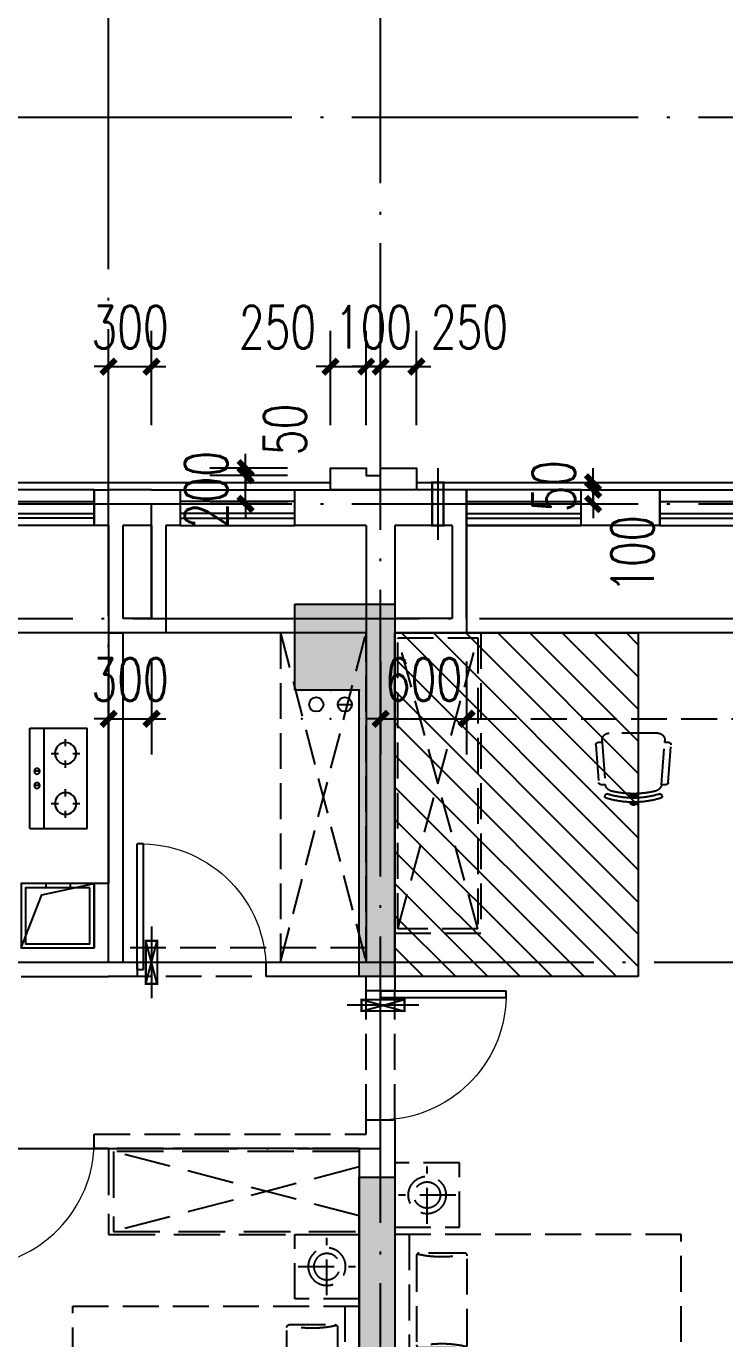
# Model space of a CAD drawing. Extents: x 41972 to 370663, y -1070170 to -109687.
# Drawn here: x 265722 to 270601, y -128015 to -118851 of the extents above; entities that cross this region are included whole.
import ezdxf
from ezdxf.xclip import XClip

# ---------------------------------------------------------------- set-up
doc = ezdxf.new("R2010")
doc.units = 0
doc.header["$LTSCALE"] = 1000
doc.header["$MEASUREMENT"] = 0
doc.header["$XCLIPFRAME"] = 0
for name, pattern in [('110-bz$0$DASH', [0.35, 0.25, -0.1]), ('130-bz$0$DASH', [0.35, 0.25, -0.1]), ('CG-BZC$0$DASH', [0.35, 0.25, -0.1]), ('DASH', [0.35, 0.25, -0.1]), ('DOTE', [2.42, 2, -0.2, 0.02, -0.2])]:
    doc.linetypes.add(name, pattern=pattern)
doc.layers.get('Defpoints').update_dxf_attribs({"color": 250})
for name, color, linetype in [('110-bz$0$A-FURN_家具', 251, 'Continuous'), ('110-bz$0$A-WALL-墙', 4, 'Continuous'), ('110-bz$0$A-WINDOW-门窗', 2, 'Continuous'), ('110-bz$0$A-填充', 8, 'Continuous'), ('110-bz$0$A-家具', 8, '110-bz$0$DASH'), ('110-bz$0$A-排烟道', 8, 'Continuous'), ('110-bz$0$A-栏杆、扶手', 163, 'Continuous'), ('110-bz$0$A-洁具及厨具', 157, 'Continuous'), ('130-bz$0$A-FURN_家具', 251, 'Continuous'), ('A-COLUMN_结构柱', 4, 'Continuous'), ('A-DOTE_轴线', 215, 'DOTE'), ('A-METAL_金属构件', 137, 'Continuous'), ('A-OVER_看线', 253, 'Continuous'), ('A-PUB_DIM_细部尺寸', 64, 'Continuous'), ('A-PUB_HATCH_柱填充', 9, 'Continuous'), ('A-WALL-墙', 4, 'Continuous'), ('A-套管', 140, 'Continuous'), ('A-投影线', 5, 'DASH'), ('CG-BZC$0$A-套管', 140, 'Continuous'), ('SG-BZC$0$A-立管', 6, 'Continuous'), ('WALL', 9, 'Continuous')]:
    doc.layers.add(name, color=color, linetype=linetype)
doc.styles.add('_TCH_DIM_T3', font='SIMPLEX', dxfattribs={"width": 0.705882, "bigfont": 'GBCBIG.shx'})
doc.dimstyles.new('_TCH_ARCH&&100', dxfattribs={"dimtxt": 297.5, "dimasz": 100, "dimexe": 250, "dimexo": 300, "dimgap": 126.25, "dimtad": 1, "dimdec": 0, "dimzin": 0, "dimdsep": 46, "dimtxsty": '_TCH_DIM_T3', "dimblk": 'ARCHTICK', "dimcen": 0.09, "dimclrt": 7, "dimazin": 2, "dimtfac": 1, "dimtdec": 0, "dimtix": 1, "dimtmove": 2, "dimatfit": 3, "dimfxl": 100, "dimtolj": 1, "dimtzin": 0, "dimarcsym": 0})

# ---------------------------------------------------------------- blocks, each defined once
blk = doc.blocks.new('110-bz$0$A-Kitchen-111')
at = {"layer": '110-bz$0$A-排烟道'}
for p, q in [((420, 335), (450, 335)), ((420, 165), (450, 165))]:
    blk.add_line(p, q, dxfattribs=at)
for points in [[(450, 0), (450, 510), (0, 510), (0, 0)], [(420, 30), (420, 480), (30, 480), (30, 30)]]:
    blk.add_lwpolyline(points, close=True, dxfattribs=at)
blk.add_lwpolyline([(0, 510), (371.7, 366.1), (450, 0)], dxfattribs=at)
blk = doc.blocks.new('110-bz$0$椅子')
at = {"layer": '110-bz$0$A-家具'}
for p, q in [((-359.5, 196.8), (-64.5, 218.4)), ((-491.9, -20.4), (-491.9, 20.4)), ((-482, -21.8), (-482, 21.8)), ((-452.2, -21.8), (-452.2, 21.8)), ((-442.3, -21.8), (-442.3, 21.8)), ((-432.4, -21.8), (-432.4, 21.8)), ((-64.5, -218.4), (-359.5, -196.8))]:
    blk.add_line(p, q, dxfattribs=at)
blk.add_lwpolyline([(-453, -193, -0.066975), (-482, -21.8), (-485.6, -21.8, -0.414214), (-500.5, -6.9), (-500.5, 6.9, -0.414214), (-485.6, 21.8), (-482, 21.8, -0.066975), (-453, 193, -0.418751), (-440.5, 199.5), (-431.1, 196.4, -0.40962), (-424.7, 184.1, 0.066511), (-452.2, 21.8), (-422.5, 21.8, -0.047157), (-406.6, 147.3, -0.296404), (-360.6, 196.7), (-359.5, 196.8), (-359.5, 227.7, -0.392979), (-345.7, 242.6), (-80.5, 262, -0.435772), (-64.5, 247.1), (-64.5, 218.4), (-53.2, 219.2, -0.435772), (0, 169.8), (0, -169.8, -0.435772), (-53.2, -219.2), (-64.5, -218.4), (-64.5, -247.1, -0.435772), (-80.5, -262), (-345.7, -242.6, -0.392979), (-359.5, -227.7), (-359.5, -196.8), (-360.6, -196.7, -0.295153), (-406.6, -147.3, -0.047157), (-422.5, -21.8), (-452.2, -21.8, 0.066511), (-424.7, -184.1, -0.409629), (-431.1, -196.4), (-440.5, -199.5, -0.418751), (-453, -193)], format="xyb", dxfattribs=at)
for centre, radius, start, end in [((168.7, 0), 651, 178.07976, 181.92024), ((168.7, 0), 621.3, 177.98778, 182.01222), ((249.1, 0), 672, 178.13966, 181.86034)]:
    blk.add_arc(centre, radius, start, end, dxfattribs=at)
blk = doc.blocks.new('110-bz$0$A$C642F243C')
at = {"layer": '110-bz$0$A-FURN_家具', "linetype": '110-bz$0$DASH'}
for p, q in [((0, 600), (1300, 600)), ((0, 0), (0, 600)), ((1300, 600), (1300, 0)), ((20, 580), (1280, 580)), ((20, 20), (20, 580)), ((20, 580), (1280, 20)), ((20, 20), (1280, 580)), ((1280, 580), (1280, 20)), ((1300, 0), (0, 0)), ((1280, 20), (20, 20))]:
    blk.add_line(p, q, dxfattribs=at)
blk = doc.blocks.new('110-bz$0$A$C6CFE1F46')
at = {"layer": '110-bz$0$A-FURN_家具', "linetype": '110-bz$0$DASH'}
for p, q in [((600, 2100), (0, 2100)), ((0, 2100), (0, 0)), ((580, 2066.2), (20, 2066.2)), ((20, 2066.2), (20, 33.8)), ((580, 33.8), (20, 2066.2)), ((20, 33.8), (580, 2066.2)), ((580, 33.8), (580, 2066.2)), ((600, 0), (600, 2100)), ((20, 33.8), (580, 33.8)), ((0, 0), (600, 0))]:
    blk.add_line(p, q, dxfattribs=at)
blk = doc.blocks.new('110-bz$0$A-Kitchen-1')
at = {"layer": '110-bz$0$A-洁具及厨具'}
for p, q in [((-350, -100), (350, -100)), ((-350, -500), (-350, -100)), ((-175, -200), (-175, -150)), ((175, -200), (175, -150)), ((350, -500), (350, -100)), ((-275, -250), (-225, -250)), ((-125, -250), (-75, -250)), ((75, -250), (125, -250)), ((225, -250), (275, -250)), ((-175, -350), (-175, -300)), ((175, -350), (175, -300)), ((-350, -400), (350, -400)), ((-50, -430), (-50, -470)), ((50, -430), (50, -470)), ((-350, -500), (350, -500))]:
    blk.add_line(p, q, dxfattribs=at)
for centre, radius in [((-175, -250), 75), ((175, -250), 75), ((-50, -450), 20), ((50, -450), 20)]:
    blk.add_circle(centre, radius, dxfattribs=at)
blk = doc.blocks.new('130-bz$0$A$C15F22F64')
at = {"layer": '130-bz$0$A-FURN_家具', "linetype": '130-bz$0$DASH'}
for p, q in [((450, 0), (0, 0)), ((0, 0), (0, -450)), ((450, -450), (450, 0)), ((225, -425), (225, -25)), ((425, -225), (25, -225)), ((0, -450), (450, -450)), ((2000, -500), (0, -500)), ((0, -500), (0, -2300)), ((100, -500), (100, -2300)), ((2000, -2300), (2000, -500)), ((485.6, -630), (170, -630)), ((485.6, -630), (170, -630)), ((485.6, -630), (170, -630)), ((150, -650), (150, -1270)), ((150, -650), (150, -1270)), ((150, -650), (150, -1270)), ((505.6, -1270), (505.6, -650)), ((505.6, -1270), (505.6, -650)), ((505.6, -1270), (505.6, -650)), ((170, -1290), (485.6, -1290)), ((170, -1290), (485.6, -1290)), ((170, -1290), (485.6, -1290)), ((150, -1530), (150, -2150)), ((150, -1530), (150, -2150)), ((150, -1530), (150, -2150)), ((485.6, -1510), (170, -1510)), ((485.6, -1510), (170, -1510)), ((485.6, -1510), (170, -1510)), ((505.6, -2150), (505.6, -1530)), ((505.6, -2150), (505.6, -1530)), ((505.6, -2150), (505.6, -1530)), ((170, -2170), (485.6, -2170)), ((170, -2170), (485.6, -2170)), ((170, -2170), (485.6, -2170)), ((0, -2300), (2000, -2300)), ((450, -2350), (0, -2350)), ((0, -2350), (0, -2800)), ((225, -2375), (225, -2775)), ((450, -2800), (450, -2350)), ((425, -2575), (25, -2575)), ((0, -2800), (450, -2800))]:
    blk.add_line(p, q, dxfattribs=at)
for centre, radius in [((225, -225), 130.9), ((225, -225), 91.6), ((225, -2575), 130.9), ((225, -2575), 91.6)]:
    blk.add_circle(centre, radius, dxfattribs=at)
for centre, radius, start, end in [((170, -650), 20, 90, 180), ((170, -650), 20, 90, 180), ((170, -650), 20, 90, 180), ((327.8, 112.4), 767.7, 257.05826, 282.94174), ((327.8, 112.4), 767.7, 257.05826, 282.94174), ((327.8, 112.4), 767.7, 257.05826, 282.94174), ((485.6, -650), 20, 0, 90), ((485.6, -650), 20, 0, 90), ((485.6, -650), 20, 0, 90), ((170, -1270), 20, 180, 270), ((170, -1270), 20, 180, 270), ((170, -1270), 20, 180, 270), ((327.8, -2032.4), 767.7, 77.05826, 102.94174), ((327.8, -2032.4), 767.7, 77.05826, 102.94174), ((327.8, -2032.4), 767.7, 77.05826, 102.94174), ((485.6, -1270), 20, 270, 0), ((485.6, -1270), 20, 270, 0), ((485.6, -1270), 20, 270, 0), ((170, -1530), 20, 90, 180), ((170, -1530), 20, 90, 180), ((170, -1530), 20, 90, 180), ((327.8, -767.6), 767.7, 257.05826, 282.94174), ((327.8, -767.6), 767.7, 257.05826, 282.94174), ((327.8, -767.6), 767.7, 257.05826, 282.94174), ((485.6, -1530), 20, 0, 90), ((485.6, -1530), 20, 0, 90), ((485.6, -1530), 20, 0, 90), ((170, -2150), 20, 180, 270), ((170, -2150), 20, 180, 270), ((170, -2150), 20, 180, 270), ((327.8, -2912.4), 767.7, 77.05826, 102.94174), ((327.8, -2912.4), 767.7, 77.05826, 102.94174), ((327.8, -2912.4), 767.7, 77.05826, 102.94174), ((485.6, -2150), 20, 270, 0), ((485.6, -2150), 20, 270, 0), ((485.6, -2150), 20, 270, 0)]:
    blk.add_arc(centre, radius, start, end, dxfattribs=at)
blk = doc.blocks.new('110-bz$0$$DorLib2D$00000001')
for p, q in [((0.45, 0.975), (0.5, 0.975)), ((0.45, 0), (0.45, 0.975)), ((0.5, 0), (0.5, 0.975)), ((0.5, 0), (0.45, 0))]:
    blk.add_line(p, q)
at = {"lineweight": 13}
blk.add_arc((0.475, 0), 0.975, 91.4693, 180, dxfattribs=at)
blk = doc.blocks.new('110-bz$0$$WINLIB2D$00000001')
at = {"color": 0}
for points in [[(-0.5, 0.5), (-0.5, -0.5)], [(-0.5, 0.5), (0.5, 0.5)], [(0.5, -0.5), (0.5, 0.5)], [(0.5, 0.1667), (-0.5, 0.1667)], [(0.5, -0.1667), (-0.5, -0.1667)], [(-0.5, -0.5), (0.5, -0.5)]]:
    blk.add_lwpolyline(points, dxfattribs=at)
blk = doc.blocks.new('110-bz')
at = {"layer": '110-bz$0$A-填充'}
h = blk.add_hatch(dxfattribs=at)
h.set_pattern_fill('ANSI31,_O', color=8, scale=100)
h.set_pattern_definition([(45, (0, 0), (-112.2532, 112.2532), [])])
h.paths.add_polyline_path([(1900, 4500), (3600, 4500), (3600, 6900), (1900, 6900)])
at = {"layer": '110-bz$0$A-WALL-墙'}
for p, q in [((2300, 7900), (1750, 7900)), ((1750, 7900), (1750, 7650)), ((2300, 7650), (2300, 7900)), ((3100, 7650), (3100, 7900)), ((3100, 7900), (3700, 7900)), ((4300, 7900), (3700, 7900)), ((4300, 7650), (4300, 7900)), ((5300, 7900), (5100, 7900)), ((5100, 7900), (5100, 7650)), ((5300, 7900), (5600, 7900)), ((5700, 7900), (5600, 7900)), ((5700, 7650), (5700, 7900)), ((1750, 7650), (2300, 7650)), ((3100, 7650), (3100, 6900)), ((3200, 7650), (3200, 7000)), ((3200, 7650), (3600, 7650)), ((3600, 7650), (3600, 7000)), ((3800, 7650), (3800, 7000)), ((3800, 7650), (4300, 7650)), ((5100, 7650), (5200, 7650)), ((5200, 7650), (5200, 6900)), ((5300, 7650), (5300, 7000)), ((5300, 7650), (5500, 7650)), ((5500, 7650), (5500, 7000)), ((5600, 7650), (5600, 6900)), ((5600, 7650), (5700, 7650)), ((3200, 7000), (3600, 7000)), ((3800, 7000), (3800, 4600)), ((5300, 7000), (5500, 7000)), ((3100, 6900), (3600, 6900)), ((3600, 6900), (3600, 4600)), ((5200, 6900), (5600, 6900)), ((5500, 6900), (5500, 5150)), ((5600, 6900), (5500, 6900)), ((5600, 6900), (5600, 5150)), ((3600, 4600), (3600, 4400)), ((4500, 4600), (3800, 4600)), ((4500, 4500), (4500, 4600)), ((5500, 4600), (5400, 4600)), ((5400, 4600), (5400, 4500)), ((3800, 4400), (3800, 4500)), ((3800, 4500), (4500, 4500)), ((5400, 4500), (5600, 4500)), ((3600, 4400), (3800, 4400)), ((3800, 3500), (3600, 3500)), ((3600, 3500), (3600, 3300)), ((3800, 3400), (3800, 3500)), ((3600, 3300), (3600, 900)), ((3850, 3300), (3850, 800))]:
    blk.add_line(p, q, dxfattribs=at)
at = {"layer": '110-bz$0$A-WALL-墙', "linetype": '110-bz$0$DASH'}
for p, q in [((5700, 3400), (3800, 3400)), ((5700, 3300), (5700, 3400)), ((3850, 3300), (5700, 3300))]:
    blk.add_line(p, q, dxfattribs=at)
at = {"layer": '110-bz$0$A-WINDOW-门窗'}
for p, q in [((1750, 7650), (1750, 7900)), ((3800, 6900), (5500, 6900)), ((5400, 4600), (4500, 4600))]:
    blk.add_line(p, q, dxfattribs=at)
for points in [[(1750, 7900), (-100, 7900), (-100, 5800)], [(1750, 7816.7), (-16.7, 7816.7), (-16.7, 5800)], [(1750, 7733.3), (66.7, 7733.3), (66.7, 5800)], [(1750, 7650), (150, 7650), (150, 5800)], [(900, 5800), (900, 6900), (3600, 6900)], [(5600, 6900), (7700, 6900)]]:
    blk.add_lwpolyline(points, dxfattribs=at)
at = {"layer": '110-bz$0$A-填充', "color": 8}
blk.add_lwpolyline([(1900, 4500), (3600, 4500), (3600, 6900), (1900, 6900)], close=True, dxfattribs=at)
at = {"layer": '110-bz$0$A-家具'}
for points in [[(900, 6300), (900, 6900), (3000, 6900), (3000, 6300)], [(3800, 6900), (4400, 6900), (4400, 4600), (3800, 4600)]]:
    blk.add_lwpolyline(points, close=True, dxfattribs=at)
for points in [[(4400, 4600), (3800, 6900)], [(4400, 6900), (3800, 4600)]]:
    blk.add_lwpolyline(points, dxfattribs=at)
at = {"layer": '110-bz$0$A-栏杆、扶手'}
for p, q in [((3100, 7700), (2300, 7700)), ((5100, 7700), (4300, 7700)), ((5700, 7700), (7200, 7700)), ((3100, 7650), (2300, 7650)), ((5100, 7650), (4300, 7650)), ((5700, 7650), (7200, 7650))]:
    blk.add_line(p, q, dxfattribs=at)
for points in [[(1750, 7700), (250, 7700)], [(1750, 7650), (250, 7650)]]:
    blk.add_lwpolyline(points, dxfattribs=at)
at = {"layer": 'A-WALL-墙'}
for p, q in [((5500, 5150), (5500, 4600)), ((5600, 5150), (5700, 5150)), ((5700, 5150), (5700, 4700)), ((6210, 4700), (5700, 4700)), ((6210, 4500), (5600, 4500))]:
    blk.add_line(p, q, dxfattribs=at)
at = {"layer": 'A-投影线'}
for p, q in [((3800, 4700), (5500, 4700)), ((4600, 4500), (5400, 4500)), ((3600, 3500), (3600, 4400)), ((3800, 3500), (3800, 4400))]:
    blk.add_line(p, q, dxfattribs=at)
blk.add_blockref('110-bz$0$A$C6CFE1F46', (3000, 4800))
ref = blk.add_blockref('110-bz$0$A$C642F243C', (3400, 2700), dxfattribs=dict(xscale=1.6923))
XClip(ref).set_block_clipping_path([(1300.5909118076, 0), (1300.0000000307, 629.999999973), (265.9043905082, 599.9999999997), (265.9043905083, -0.0000000449), (1070.8561189403, -0.0000000449)])
ref = blk.add_blockref('130-bz$0$A$C15F22F64', (3600, 3200), dxfattribs=dict(xscale=-1, rotation=359.9999999999864))
XClip(ref).set_block_clipping_path([(-1, -2299.9999999001), (2061.4922778019, 0)])
ref = blk.add_blockref('130-bz$0$A$C15F22F64', (3850, 2700))
XClip(ref).set_block_clipping_path([(-1, -2299.9999999001), (2061.4922778019, 0)])
at = {"layer": '110-bz$0$A-WINDOW-门窗', "zscale": 250}
for p, xscale, yscale in [((2700, 7775), 800, -250), ((4700, 7775), -800, 250), ((6450, 7775), 1500, 250)]:
    blk.add_blockref('110-bz$0$$WINLIB2D$00000001', p, dxfattribs=dict(at, xscale=xscale, yscale=yscale))
at = {"layer": '110-bz$0$A-WINDOW-门窗', "xscale": -900}
for p, yscale, zscale, rotation in [((4950, 4550), -900, 100, 180), ((3700, 3950), -900, 200, 270), ((6150, 3350), 900, 100, 180.0000000000222)]:
    blk.add_blockref('110-bz$0$$DorLib2D$00000001', p, dxfattribs=dict(at, yscale=yscale, zscale=zscale, rotation=rotation))
at = {"layer": '110-bz$0$A-家具', "rotation": 90}
blk.add_blockref('110-bz$0$椅子', (1934.1, 6200), dxfattribs=at)
at = {"layer": '110-bz$0$A-排烟道', "xscale": -1, "rotation": 270}
blk.add_blockref('110-bz$0$A-Kitchen-111', (5700, 4700), dxfattribs=at)
at = {"layer": '110-bz$0$A-洁具及厨具', "rotation": 90}
blk.add_blockref('110-bz$0$A-Kitchen-1', (5650, 5883.7), dxfattribs=at)
blk = doc.blocks.new('SG-BZC$0$ASDGASDF151')
at = {"layer": 'SG-BZC$0$A-立管'}
blk.add_lwpolyline([(50, -100), (150, -100)], dxfattribs=at)
blk.add_circle((100, -100), 50, dxfattribs=at)
for p in [(0, 0), (200, 0), (0, -200), (200, -200)]:
    blk.add_point(p, dxfattribs=at)
blk = doc.blocks.new('SG-BZC$0$立管%%c100')
at = {"layer": 'SG-BZC$0$A-立管'}
blk.add_circle((100, -100), 50, dxfattribs=at)
for p in [(0, 0), (200, 0), (0, -200), (200, -200)]:
    blk.add_point(p, dxfattribs=at)
blk = doc.blocks.new('SG-BZC')
at = {"layer": 'SG-BZC$0$A-立管', "xscale": -0.9979199999999999, "yscale": 0.9979199999999998, "zscale": 0.9979199999999996, "rotation": 359.9977282064697}
blk.add_blockref('SG-BZC$0$ASDGASDF151', (-7500.4, 7600), dxfattribs=at)
at = {"layer": 'SG-BZC$0$A-立管', "xscale": -0.9979199999999996, "yscale": 0.9979199999999996, "zscale": 0.9979199999999996}
blk.add_blockref('SG-BZC$0$立管%%c100', (-7300.8, 7600), dxfattribs=at)
blk = doc.blocks.new('CG-BZC$0$P-套管（卫生间排风洞）')
at = {"layer": 'CG-BZC$0$A-套管'}
blk.add_line((-250, 0), (250, 0), dxfattribs=at)
at = {"layer": 'CG-BZC$0$A-套管', "linetype": 'CG-BZC$0$DASH', "ltscale": 0.5, "const_width": 15}
blk.add_lwpolyline([(150, 40), (-150, 40), (-150, -40), (150, -40)], close=True, dxfattribs=at)
blk = doc.blocks.new('P-套管（空调预留洞低位）')
at = {"layer": 'A-套管', "ltscale": 0.5}
blk.add_line((250, 0), (-250, 0), dxfattribs=at)
at = {"layer": 'A-套管', "linetype": 'DASH', "ltscale": 0.5, "const_width": 15}
blk.add_lwpolyline([(-150, 40), (150, 40), (150, -40), (-150, -40)], close=True, dxfattribs=at)
at = {"layer": 'A-套管', "ltscale": 0.5}
for points in [[(-150, 40), (150, -40)], [(-150, -40), (150, 40)]]:
    blk.add_lwpolyline(points, dxfattribs=at)
blk = doc.blocks.new('CG-BZC')
at = {"layer": 'A-套管', "xscale": -1, "rotation": 270}
blk.add_blockref('P-套管（空调预留洞低位）', (3039.7, -3200), dxfattribs=at)
at = {"layer": 'A-套管', "xscale": -1}
blk.add_blockref('P-套管（空调预留洞低位）', (1423.1, -3500.4), dxfattribs=at)
at = {"layer": 'CG-BZC$0$A-套管', "rotation": 270}
blk.add_blockref('CG-BZC$0$P-套管（卫生间排风洞）', (1040, 0), dxfattribs=at)
blk = doc.blocks.new('A$C18840BC2')
at = {"layer": 'A-PUB_HATCH_柱填充'}
for points in [[(700, 8000), (700, 8600), (0, 8600), (0, 6000), (250, 6000), (250, 8000), (700, 8000)], [(0, 1200), (700, 1200), (700, 1800), (250, 1800), (250, 4600), (0, 4600), (0, 1200)]]:
    blk.add_hatch(color=256, dxfattribs=at).paths.add_polyline_path(points)
at = {"layer": 'A-COLUMN_结构柱'}
for p, q in [((700, 8600), (0, 8600)), ((0, 8600), (0, 6000)), ((700, 8000), (700, 8600)), ((250, 6000), (250, 8000)), ((250, 8000), (700, 8000)), ((0, 6000), (250, 6000)), ((250, 4600), (0, 4600)), ((0, 4600), (0, 1200)), ((250, 1800), (250, 4600))]:
    blk.add_line(p, q, dxfattribs=at)
blk = doc.blocks.new('_ArchTick')
at = {"color": 0, "linetype": 'ByBlock', "const_width": 0.4}
blk.add_lwpolyline([(-0.5, -0.5), (0.5, 0.5)], dxfattribs=at)
blk = doc.blocks.new('*D5215')
at = {"layer": 'A-PUB_DIM_细部尺寸', "color": 0, "lineweight": -2, "transparency": 16777216}
for p, q in [((39400, 18400), (39400, 17750)), ((39700, 18400), (39700, 17750)), ((39400, 18000), (39300, 18000)), ((39400, 18000), (39700, 18000)), ((39700, 18000), (39800, 18000))]:
    blk.add_line(p, q, dxfattribs=at)
at = {"layer": 'Defpoints', "color": 0, "transparency": 16777216}
for p in [(39400, 18700), (39700, 18700), (39700, 18000)]:
    blk.add_point(p, dxfattribs=at)
at = {"layer": 'A-PUB_DIM_细部尺寸', "color": 0, "lineweight": -2, "transparency": 16777216, "xscale": 100, "yscale": 100, "zscale": 100}
blk.add_blockref('_ArchTick', (39400, 18000), dxfattribs=at)
at = {"layer": 'A-PUB_DIM_细部尺寸', "color": 0, "lineweight": -2, "transparency": 16777216, "xscale": 100, "yscale": 100, "zscale": 100, "rotation": 180}
blk.add_blockref('_ArchTick', (39700, 18000), dxfattribs=at)
at = {"layer": 'A-PUB_DIM_细部尺寸', "color": 7, "transparency": 16777216, "insert": (39550, 18275), "char_height": 297.5, "attachment_point": 5, "style": '_TCH_DIM_T3'}
blk.add_mtext('\\A1;300', dxfattribs=at)
blk = doc.blocks.new('*D5216')
at = {"layer": 'A-PUB_DIM_细部尺寸', "color": 0, "lineweight": -2, "transparency": 16777216}
for p, q in [((41300, 18400), (41300, 17750)), ((41900, 18400), (41900, 17750)), ((41300, 18000), (41200, 18000)), ((41300, 18000), (41900, 18000)), ((41900, 18000), (42000, 18000))]:
    blk.add_line(p, q, dxfattribs=at)
at = {"layer": 'Defpoints', "color": 0, "transparency": 16777216}
for p in [(41300, 18700), (41900, 18700), (41900, 18000)]:
    blk.add_point(p, dxfattribs=at)
at = {"layer": 'A-PUB_DIM_细部尺寸', "color": 0, "lineweight": -2, "transparency": 16777216, "xscale": 100, "yscale": 100, "zscale": 100}
blk.add_blockref('_ArchTick', (41300, 18000), dxfattribs=at)
at = {"layer": 'A-PUB_DIM_细部尺寸', "color": 0, "lineweight": -2, "transparency": 16777216, "xscale": 100, "yscale": 100, "zscale": 100, "rotation": 180}
blk.add_blockref('_ArchTick', (41900, 18000), dxfattribs=at)
at = {"layer": 'A-PUB_DIM_细部尺寸', "color": 7, "transparency": 16777216, "insert": (41600, 18275), "char_height": 297.5, "attachment_point": 5, "style": '_TCH_DIM_T3'}
blk.add_mtext('\\A1;600', dxfattribs=at)
blk = doc.blocks.new('e32')
at = {"layer": 'A-OVER_看线'}
for points in [[(83496.4, 184615.4), (79896.4, 184615.4), (79896.4, 176515.4), (82796.4, 176515.4), (82796.4, 174965.4)], [(89596.4, 184615.4), (84096.4, 184615.4)]]:
    blk.add_lwpolyline(points, dxfattribs=at)
at = {"layer": 'A-WALL-墙'}
blk.add_lwpolyline([(84096.4, 184565.4), (84096.4, 184715.4), (83846.4, 184715.4), (83846.4, 184665.4), (83746.4, 184665.4), (83746.4, 184715.4), (83496.4, 184715.4), (83496.4, 184565.4), (84096.4, 184565.4)], dxfattribs=at)
blk = doc.blocks.new('*D6444')
at = {"layer": 'A-PUB_DIM_细部尺寸', "color": 0, "lineweight": -2, "transparency": 16777216}
for p, q in [((268197, -121636.5), (268197, -120977.3)), ((268447, -121636.5), (268447, -120977.3)), ((268197, -121227.3), (268097, -121227.3)), ((268197, -121227.3), (268447, -121227.3)), ((268447, -121227.3), (268547, -121227.3))]:
    blk.add_line(p, q, dxfattribs=at)
at = {"layer": 'Defpoints', "color": 0, "transparency": 16777216}
for p in [(268447, -121227.3), (268197, -121936.5), (268447, -121936.5)]:
    blk.add_point(p, dxfattribs=at)
at = {"layer": 'A-PUB_DIM_细部尺寸', "color": 0, "lineweight": -2, "transparency": 16777216, "xscale": 100, "yscale": 100, "zscale": 100}
blk.add_blockref('_ArchTick', (268197, -121227.3), dxfattribs=at)
at = {"layer": 'A-PUB_DIM_细部尺寸', "color": 0, "lineweight": -2, "transparency": 16777216, "xscale": 100, "yscale": 100, "zscale": 100, "rotation": 180}
blk.add_blockref('_ArchTick', (268447, -121227.3), dxfattribs=at)
at = {"layer": 'A-PUB_DIM_细部尺寸', "color": 7, "transparency": 16777216, "insert": (268817, -120952.3), "char_height": 297.5, "attachment_point": 5, "style": '_TCH_DIM_T3'}
blk.add_mtext('\\A1;250', dxfattribs=at)
blk = doc.blocks.new('*D6445')
at = {"layer": 'A-PUB_DIM_细部尺寸', "color": 0, "lineweight": -2, "transparency": 16777216}
for p, q in [((268097, -121636.5), (268097, -120977.3)), ((268197, -121636.5), (268197, -120977.3)), ((268097, -121227.3), (267997, -121227.3)), ((268097, -121227.3), (268197, -121227.3)), ((268197, -121227.3), (268297, -121227.3))]:
    blk.add_line(p, q, dxfattribs=at)
at = {"layer": 'Defpoints', "color": 0, "transparency": 16777216}
for p in [(268197, -121227.3), (268097, -121936.5), (268197, -121936.5)]:
    blk.add_point(p, dxfattribs=at)
at = {"layer": 'A-PUB_DIM_细部尺寸', "color": 0, "lineweight": -2, "transparency": 16777216, "xscale": 100, "yscale": 100, "zscale": 100}
blk.add_blockref('_ArchTick', (268097, -121227.3), dxfattribs=at)
at = {"layer": 'A-PUB_DIM_细部尺寸', "color": 0, "lineweight": -2, "transparency": 16777216, "xscale": 100, "yscale": 100, "zscale": 100, "rotation": 180}
blk.add_blockref('_ArchTick', (268197, -121227.3), dxfattribs=at)
at = {"layer": 'A-PUB_DIM_细部尺寸', "color": 7, "transparency": 16777216, "insert": (268147, -120952.3), "char_height": 297.5, "attachment_point": 5, "style": '_TCH_DIM_T3'}
blk.add_mtext('\\A1;100', dxfattribs=at)
blk = doc.blocks.new('*D6446')
at = {"layer": 'A-PUB_DIM_细部尺寸', "color": 0, "lineweight": -2, "transparency": 16777216}
for p, q in [((267847, -121636.5), (267847, -120977.3)), ((268097, -121636.5), (268097, -120977.3)), ((267847, -121227.3), (267747, -121227.3)), ((267847, -121227.3), (268097, -121227.3)), ((268097, -121227.3), (268197, -121227.3))]:
    blk.add_line(p, q, dxfattribs=at)
at = {"layer": 'Defpoints', "color": 0, "transparency": 16777216}
for p in [(268097, -121227.3), (267847, -121936.5), (268097, -121936.5)]:
    blk.add_point(p, dxfattribs=at)
at = {"layer": 'A-PUB_DIM_细部尺寸', "color": 0, "lineweight": -2, "transparency": 16777216, "xscale": 100, "yscale": 100, "zscale": 100}
blk.add_blockref('_ArchTick', (267847, -121227.3), dxfattribs=at)
at = {"layer": 'A-PUB_DIM_细部尺寸', "color": 0, "lineweight": -2, "transparency": 16777216, "xscale": 100, "yscale": 100, "zscale": 100, "rotation": 180}
blk.add_blockref('_ArchTick', (268097, -121227.3), dxfattribs=at)
at = {"layer": 'A-PUB_DIM_细部尺寸', "color": 7, "transparency": 16777216, "insert": (267477, -120952.3), "char_height": 297.5, "attachment_point": 5, "style": '_TCH_DIM_T3'}
blk.add_mtext('\\A1;250', dxfattribs=at)
blk = doc.blocks.new('*D6447')
at = {"layer": 'A-PUB_DIM_细部尺寸', "color": 0, "lineweight": -2, "transparency": 16777216}
for p, q in [((266297, -121636.5), (266297, -120977.3)), ((266597, -121636.5), (266597, -120977.3)), ((266297, -121227.3), (266197, -121227.3)), ((266297, -121227.3), (266597, -121227.3)), ((266597, -121227.3), (266697, -121227.3))]:
    blk.add_line(p, q, dxfattribs=at)
at = {"layer": 'Defpoints', "color": 0, "transparency": 16777216}
for p in [(266597, -121227.3), (266297, -121936.5), (266597, -121936.5)]:
    blk.add_point(p, dxfattribs=at)
at = {"layer": 'A-PUB_DIM_细部尺寸', "color": 0, "lineweight": -2, "transparency": 16777216, "xscale": 100, "yscale": 100, "zscale": 100}
blk.add_blockref('_ArchTick', (266297, -121227.3), dxfattribs=at)
at = {"layer": 'A-PUB_DIM_细部尺寸', "color": 0, "lineweight": -2, "transparency": 16777216, "xscale": 100, "yscale": 100, "zscale": 100, "rotation": 180}
blk.add_blockref('_ArchTick', (266597, -121227.3), dxfattribs=at)
at = {"layer": 'A-PUB_DIM_细部尺寸', "color": 7, "transparency": 16777216, "insert": (266447, -120952.3), "char_height": 297.5, "attachment_point": 5, "style": '_TCH_DIM_T3'}
blk.add_mtext('\\A1;300', dxfattribs=at)
blk = doc.blocks.new('*D6502')
at = {"layer": 'A-PUB_DIM_细部尺寸', "color": 0, "lineweight": -2, "transparency": 16777216}
for p, q in [((267254.3, -121936.5), (267254.3, -121836.5)), ((267547, -121936.5), (267004.3, -121936.5)), ((267254.3, -121986.5), (267254.3, -121936.5)), ((267547, -121986.5), (267004.3, -121986.5)), ((267254.3, -121986.5), (267254.3, -122086.5))]:
    blk.add_line(p, q, dxfattribs=at)
at = {"layer": 'Defpoints', "color": 0, "transparency": 16777216}
for p in [(267254.3, -121936.5), (267847, -121936.5), (267847, -121986.5)]:
    blk.add_point(p, dxfattribs=at)
at = {"layer": 'A-PUB_DIM_细部尺寸', "color": 0, "lineweight": -2, "transparency": 16777216, "xscale": 100, "yscale": 100, "zscale": 100}
for p, rotation in [((267254.3, -121936.5), 270), ((267254.3, -121986.5), 90)]:
    blk.add_blockref('_ArchTick', p, dxfattribs=dict(at, rotation=rotation))
at = {"layer": 'A-PUB_DIM_细部尺寸', "color": 7, "transparency": 16777216, "insert": (267529.3, -121666.5), "char_height": 297.5, "attachment_point": 5, "rotation": 90, "style": '_TCH_DIM_T3'}
blk.add_mtext('\\A1;50', dxfattribs=at)
blk = doc.blocks.new('*D6503')
at = {"layer": 'A-PUB_DIM_细部尺寸', "color": 0, "lineweight": -2, "transparency": 16777216}
for p, q in [((267254.3, -121986.5), (267254.3, -121886.5)), ((267547, -121986.5), (267004.3, -121986.5)), ((267254.3, -122186.5), (267254.3, -121986.5)), ((267547, -122186.5), (267004.3, -122186.5)), ((267254.3, -122186.5), (267254.3, -122286.5))]:
    blk.add_line(p, q, dxfattribs=at)
at = {"layer": 'Defpoints', "color": 0, "transparency": 16777216}
for p in [(267254.3, -121986.5), (267847, -121986.5), (267847, -122186.5)]:
    blk.add_point(p, dxfattribs=at)
at = {"layer": 'A-PUB_DIM_细部尺寸', "color": 0, "lineweight": -2, "transparency": 16777216, "xscale": 100, "yscale": 100, "zscale": 100}
for p, rotation in [((267254.3, -121986.5), 270), ((267254.3, -122186.5), 90)]:
    blk.add_blockref('_ArchTick', p, dxfattribs=dict(at, rotation=rotation))
at = {"layer": 'A-PUB_DIM_细部尺寸', "color": 7, "transparency": 16777216, "insert": (266979.3, -122086.5), "char_height": 297.5, "attachment_point": 5, "rotation": 90, "style": '_TCH_DIM_T3'}
blk.add_mtext('\\A1;200', dxfattribs=at)
blk = doc.blocks.new('*D6510')
at = {"layer": 'A-PUB_DIM_细部尺寸', "color": 0, "lineweight": -2, "transparency": 16777216}
for p, q in [((269681.3, -122086.5), (269681.3, -121986.5)), ((269395.8, -122086.5), (269931.3, -122086.5)), ((269681.3, -122186.5), (269681.3, -122086.5)), ((269395.8, -122186.5), (269931.3, -122186.5)), ((269681.3, -122186.5), (269681.3, -122286.5))]:
    blk.add_line(p, q, dxfattribs=at)
at = {"layer": 'Defpoints', "color": 0, "transparency": 16777216}
for p in [(269095.8, -122086.5), (269681.3, -122086.5), (269095.8, -122186.5)]:
    blk.add_point(p, dxfattribs=at)
at = {"layer": 'A-PUB_DIM_细部尺寸', "color": 0, "lineweight": -2, "transparency": 16777216, "xscale": 100, "yscale": 100, "zscale": 100}
for p, rotation in [((269681.3, -122086.5), 270), ((269681.3, -122186.5), 90)]:
    blk.add_blockref('_ArchTick', p, dxfattribs=dict(at, rotation=rotation))
at = {"layer": 'A-PUB_DIM_细部尺寸', "color": 7, "transparency": 16777216, "insert": (269956.3, -122536.5), "char_height": 297.5, "attachment_point": 5, "rotation": 90, "style": '_TCH_DIM_T3'}
blk.add_mtext('\\A1;100', dxfattribs=at)
blk = doc.blocks.new('*D6511')
at = {"layer": 'A-PUB_DIM_细部尺寸', "color": 0, "lineweight": -2, "transparency": 16777216}
for p, q in [((269681.3, -122036.5), (269681.3, -121936.5)), ((269395.8, -122036.5), (269931.3, -122036.5)), ((269681.3, -122086.5), (269681.3, -122036.5)), ((269395.8, -122086.5), (269931.3, -122086.5)), ((269681.3, -122086.5), (269681.3, -122186.5))]:
    blk.add_line(p, q, dxfattribs=at)
at = {"layer": 'Defpoints', "color": 0, "transparency": 16777216}
for p in [(269095.8, -122036.5), (269681.3, -122036.5), (269095.8, -122086.5)]:
    blk.add_point(p, dxfattribs=at)
at = {"layer": 'A-PUB_DIM_细部尺寸', "color": 0, "lineweight": -2, "transparency": 16777216, "xscale": 100, "yscale": 100, "zscale": 100}
for p, rotation in [((269681.3, -122036.5), 270), ((269681.3, -122086.5), 90)]:
    blk.add_blockref('_ArchTick', p, dxfattribs=dict(at, rotation=rotation))
at = {"layer": 'A-PUB_DIM_细部尺寸', "color": 7, "transparency": 16777216, "insert": (269406.3, -122061.5), "char_height": 297.5, "attachment_point": 5, "rotation": 90, "style": '_TCH_DIM_T3'}
blk.add_mtext('\\A1;50', dxfattribs=at)
blk = doc.blocks.new('A$C5F987C3E')
at = {"layer": 'A-DOTE_轴线'}
for p, q in [((39400, 16300), (39400, 27200)), ((41300, 4800), (41300, 27200)), ((4800, 22200), (50100, 22200)), ((4800, 19500), (50100, 19500)), ((39700, 18700), (39700, 19500)), ((41900, 18700), (41900, 19500)), ((37150, 18700), (50100, 18700)), ((35950, 16300), (50100, 16300)), ((38300, 15000), (41300, 15000))]:
    blk.add_line(p, q, dxfattribs=at)
at = {"layer": 'A-PUB_DIM_细部尺寸'}
for p1, p2, picture, middle in [((39400, 18700), (39700, 18700), '*D5215', (39550, 18275)), ((41300, 18700), (41900, 18700), '*D5216', (41600, 18275))]:
    dim = blk.add_aligned_dim(p1=p1, p2=p2, distance=-700, dimstyle='_TCH_ARCH&&100', dxfattribs=at)
    dim.commit()
    dim.dimension.update_dxf_attribs({"geometry": picture, "text_midpoint": middle})
blk = doc.blocks.new('7d')
at = {"layer": 'A-PUB_DIM_细部尺寸'}
for p1, p2, distance, picture, middle in [((266297, -121936.5), (266597, -121936.5), 709.3, '*D6447', (266447, -120952.3)), ((268097, -121936.5), (268197, -121936.5), 709.3, '*D6445', (268147, -120952.3)), ((267847, -122186.5), (267847, -121986.5), 592.7, '*D6503', (266979.3, -122086.5)), ((269095.8, -122086.5), (269095.8, -122036.5), -585.5, '*D6511', (269406.3, -122061.5))]:
    dim = blk.add_aligned_dim(p1=p1, p2=p2, distance=distance, dimstyle='_TCH_ARCH&&100', dxfattribs=at)
    dim.commit()
    dim.dimension.update_dxf_attribs({"geometry": picture, "text_midpoint": middle})
for base, p1, p2, angle, picture, middle in [((268097, -121227.3), (267847, -121936.5), (268097, -121936.5), 0, '*D6446', (267477, -120952.3)), ((268447, -121227.3), (268197, -121936.5), (268447, -121936.5), 0, '*D6444', (268817, -120952.3)), ((267254.3, -121936.5), (267847, -121986.5), (267847, -121936.5), 90, '*D6502', (267529.3, -121666.5)), ((269681.3, -122086.5), (269095.8, -122186.5), (269095.8, -122086.5), 90, '*D6510', (269956.3, -122536.5))]:
    dim = blk.add_linear_dim(base=base, p1=p1, p2=p2, angle=angle, dimstyle='_TCH_ARCH&&100', dxfattribs=at)
    dim.commit()
    dim.dimension.update_dxf_attribs({"geometry": picture, "text_midpoint": middle, "dimtype": 161})

msp = doc.modelspace()

# ---------------------------------------------------------------- block references
for name, p in [('A$C5F987C3E', (226897, -141686.5)), ('7d', (0, 0))]:
    msp.add_blockref(name, p)
at = {"xscale": -1}
for name, p in [('SG-BZC', (260347, -131086.5)), ('CG-BZC', (269636.7, -122186.5)), ('110-bz', (271897, -129986.5))]:
    msp.add_blockref(name, p, dxfattribs=at)
at = {"layer": 'A-METAL_金属构件', "xscale": -1}
msp.add_blockref('e32', (351943.4, -306652), dxfattribs=at)
at = {"layer": 'WALL', "xscale": -1}
msp.add_blockref('A$C18840BC2', (268297, -131486.5), dxfattribs=at)

doc.saveas('drawing.dxf')
